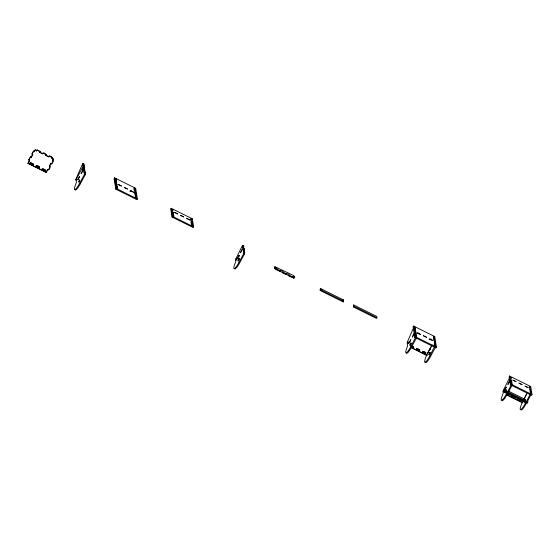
<?xml version="1.0" encoding="UTF-8"?>
<svg xmlns="http://www.w3.org/2000/svg" width="560" height="560" viewBox="0 0 560 560"><rect width="100%" height="100%" fill="white"/><g stroke="black" fill="none" stroke-linecap="round" stroke-linejoin="round"><path stroke-width="0.84" d="M84.763 173.796L79.618 183.372A11.221 1.715 -63.6 0 1 76.615 188.076L75.817 189.014A11.221 1.715 -63.6 0 1 74.487 189.385L74.459 188.678A11.221 1.715 -63.6 0 1 76.405 182.581L75.887 179.326L81.872 165.368L82.663 163.891L83.419 164.269M234.605 268.471L234.857 269.059L235.312 268.933L236.74 267.456A11.221 1.715 -63.6 0 0 239.743 262.752L244.489 253.911L244.678 251.867L243.922 251.496L243.733 253.533L238.987 262.374A11.221 1.715 -63.6 0 1 235.984 267.078L235.186 268.016A11.221 1.715 -63.6 0 1 233.856 268.387L233.835 267.68A11.221 1.715 -63.6 0 1 235.774 261.59L235.466 259.637L242.452 245.504L243.208 245.875M509.509 377.888L502.894 391.272L503.209 393.225A11.221 1.715 -63.6 0 0 501.263 399.322L501.291 400.029A11.221 1.715 -63.6 0 0 502.621 399.658L503.419 398.72A11.221 1.715 -63.6 0 0 506.415 394.016L511.161 385.175M50.127 166.887C48.776 165.165 51.205 168.77 48.545 169.834L47.789 169.463L46.2 172.41L28.035 163.401L29.617 160.454L28.826 159.859L30.408 156.912L31.199 157.507L30.408 156.912M31.199 157.507L32.781 154.56L31.99 153.965L33.572 151.018L34.335 151.396L35.126 149.919L36.673 150.885L35.126 149.919M28.861 160.076L30.443 157.129M32.025 154.182L33.572 151.018M28.035 163.401L29.582 160.237L28.826 159.859M31.164 157.29L32.746 154.343L31.99 153.965M35.161 150.136L34.37 151.613L33.607 151.235M30.303 162.463L29.911 163.198L32.97 164.913L29.946 163.415L30.338 162.68L33.369 164.178L32.97 164.913M36.638 150.668L37.037 149.933L40.061 151.438L39.704 152.39L42.728 153.888C42.686 151.753 47.306 154.042 45.759 155.393L48.783 156.891C48.748 154.756 53.361 157.045 51.814 158.396L53.326 159.145L52.535 160.615L53.291 160.993L51.709 163.94L50.918 163.345L51.709 163.94M36.673 150.885L37.037 149.933M32.935 164.696L33.334 163.961M39.704 152.39L40.061 151.438M36.365 165.466L35.966 166.201L39.032 167.916L36.001 166.418C35.959 164.283 40.579 166.565 39.032 167.916M43.092 152.936L42.693 153.671L39.669 152.173M38.997 167.699L39.389 166.964M45.759 155.393L46.116 154.434M48.783 156.891L49.147 155.939M42.056 169.421L42.455 168.679L45.479 170.184L45.087 170.919L42.021 169.204L45.087 170.919M45.052 170.702L45.444 169.967L43.176 168.84M52.171 157.437L51.779 158.179L53.326 159.145M46.2 172.41L47.754 169.246L48.545 169.834M49.728 165.557L50.918 163.345M52.535 160.615L53.291 158.928M49.371 166.509L50.953 163.562M48.51 169.617L50.092 166.67M51.674 163.723L53.256 160.776L52.5 160.398M83.125 163.59L83.013 166.061L83.405 165.326L84.161 165.704L83.769 166.439L83.881 163.968L83.125 163.59L82.733 164.325L82.663 163.891M83.489 164.703L83.881 163.968M75.957 179.76L83.475 165.76M83.685 167.062L83.601 169.757L84.357 170.128L84.441 167.44L83.685 167.062L83.286 167.804L83.405 165.326M82.425 168.84L83.216 167.37M82.565 169.708L83.755 167.496M84.161 165.704L83.909 167.307L83.146 166.936M82.705 170.576L81.158 173.74L82.74 170.793L82.285 167.972M83.601 169.757L83.993 169.015L83.881 171.493L84.273 170.751L85.029 171.129L84.917 173.6L85.309 172.865L84.553 172.494L84.154 173.229L84.273 170.751M84.357 170.128L84.756 169.393L83.426 168.672M78.729 181.363L79.597 179.739L79.737 180.607L78.869 182.231L78.729 181.363L79.485 181.734M84.756 169.393L84.497 170.996L83.741 170.625M75.236 189.469L75.243 189.756A11.221 1.715 -63.6 0 0 76.573 189.385L77.371 188.454A11.221 1.715 -63.6 0 0 80.374 183.75L85.12 174.902L84.364 174.531L84.553 172.494M85.12 174.902L85.309 172.865M114.492 177.807L114.093 178.542L115.801 189.182L136.997 199.689L137.389 198.954L135.688 188.314L114.492 177.807L116.193 188.44L115.801 189.182M115.318 178.619L114.919 179.354L115.682 179.725L116.074 178.99L115.318 178.619L115.059 180.222M115.199 181.09L115.598 180.355L116.354 180.726L116.494 181.594L115.738 181.223L115.598 180.355M115.955 181.468L116.354 180.726M115.871 182.091L115.479 182.826L116.235 183.204L116.634 182.462L115.871 182.091L115.619 183.694M116.55 185.157L116.942 184.415L116.186 184.044L116.326 184.912L117.082 185.283L116.942 184.415M116.466 185.78L116.067 186.515L116.83 186.893L117.222 186.151L116.466 185.78L116.606 186.648L117.362 187.026L117.222 186.151M116.137 186.949L116.536 186.214M117.103 188.629L117.502 187.894L116.746 187.516L116.886 188.384L117.642 188.762L117.502 187.894M130.074 191.261L130.466 190.519L133.532 192.241L130.466 190.519M130.109 191.478L130.501 190.736M133.987 189.602L134.246 187.999L135.002 188.37L135.142 189.238L134.386 188.867M135.002 188.37L134.603 189.112L133.847 188.734M134.519 189.735L134.127 190.47L134.883 190.848L135.282 190.113L134.519 189.735L134.659 190.603L135.415 190.981L135.282 190.113M135.296 189.049L135.688 188.314M134.54 193.074L134.799 191.471L135.555 191.849L135.695 192.717L134.939 192.339M135.555 191.849L135.163 192.584L134.407 192.206M135.114 193.424L134.715 194.159L135.471 194.537L135.87 193.802L135.114 193.424L135.254 194.292L136.01 194.67L135.87 193.802M136.15 195.538L136.29 196.406L135.527 196.028L135.394 195.16L136.15 195.538L135.751 196.273L134.995 195.895M135.667 196.896L135.275 197.638L136.031 198.009L136.423 197.274L135.667 196.896L135.807 197.764L136.563 198.142L136.171 198.877L135.415 198.506M171.143 208.285L170.744 209.027L172.032 217.056L193.228 227.563L193.627 226.828L192.339 218.792L171.143 208.285L172.424 216.321L172.032 217.056M172.039 209.531L171.64 210.266L172.396 210.644L172.795 209.909L172.039 209.531L171.78 211.134M172.417 211.918L172.025 212.653L172.781 213.031L173.173 212.296L172.417 211.918L172.557 212.786L173.313 213.164L173.173 212.296M173.061 214.767L173.453 214.032L172.697 213.654L172.837 214.522L173.593 214.9L173.201 215.635M172.977 215.39L172.578 216.125L173.334 216.503L173.733 215.768L172.977 215.39L173.117 216.258L173.873 216.636L173.733 215.768M190.96 218.911L190.568 219.646L191.324 220.024L191.723 219.289L190.96 218.911L190.708 220.521M191.94 219.534L192.339 218.792M191.086 222.908L191.345 221.298L192.101 221.676L192.241 222.544L191.485 222.166M192.101 221.676L191.709 222.411L190.946 222.04M191.625 223.034L191.226 223.776L191.982 224.147L192.381 223.412L191.625 223.034L191.366 224.644M192.052 224.581L192.451 223.846M192.661 225.148L192.794 226.016L192.038 225.645L191.898 224.77L192.661 225.148L192.262 225.883L191.506 225.512M242.984 245.637L242.725 247.24L243.481 247.611L243.74 246.008L242.984 245.637L242.585 246.372L242.452 245.504M235.928 259.329L236.327 258.594L236.068 260.197L235.928 259.329L236.684 259.707M243.348 246.743L243.74 246.008M238.91 255.479C235.788 263.34 237.979 254.177 239.666 255.85M243.369 248.024L243.11 249.627L243.866 250.005L244.125 248.395L243.369 248.024L242.97 248.759L242.725 247.24M243.726 249.137L244.125 248.395M239.379 259.196L238.196 261.31L237.986 260.001L238.938 258.23L239.694 258.608M243.642 249.76L243.39 251.363L244.146 251.741L244.398 250.131L243.642 249.76L243.25 250.495L243.11 249.627M244.006 250.873L244.398 250.131M243.922 251.496L243.523 252.231L243.39 251.363M244.286 252.609L244.678 251.867M294.749 277.291L293.993 276.913L293.594 277.648L294.35 278.026L294.749 277.291L293.783 275.611L274.925 266.665L274.666 268.268L275.492 269.08L280.07 271.544C280.035 269.409 284.648 271.698 283.101 273.049L286.125 274.547C286.09 272.412 290.703 274.701 289.156 276.052L292.187 277.55L292.544 276.598L294.063 277.347L293.664 278.082L292.152 277.333L292.544 276.598M274.666 268.268L274.925 266.665M275.429 268.646L275.821 267.911L275.065 267.533M275.492 269.08L275.821 267.911M277.011 269.829L277.403 269.094L275.891 268.345M277.046 270.046L277.403 269.094M280.07 271.544L280.434 270.592M283.101 273.049L283.458 272.097M286.125 274.547L286.489 273.595M289.156 276.052L289.52 275.1M294.21 277.158L294.609 276.423M320.397 288.47L320.215 290.514L343.224 301.924L343.623 301.182L343.413 299.88L320.397 288.47L320.215 290.514M321.37 289.751L320.978 290.493L320.53 289.87M321.286 290.248L321.678 289.506L320.922 289.135L321.748 289.94L321.356 290.682M341.873 300.454L342.272 299.712L343.098 300.524L342.272 299.712M343.028 300.09L342.699 301.259L341.943 300.888M342.699 301.259L343.413 299.88M353.71 304.983L353.521 307.027L376.537 318.43L376.929 317.695L376.719 316.393L353.71 304.983L353.521 307.027M413.154 326.795L413.546 326.06L434.742 336.567L436.45 347.2L436.051 347.935L414.855 337.428L413.154 326.795L413.91 327.166M408.079 342.076L407.82 343.686L408.079 342.076L408.835 342.454M414.673 331.947L414.932 330.337L415.688 330.715L415.828 331.583L415.072 331.205M410.872 345.877L410.116 345.506L409.976 344.638L410.844 343.014L411.607 343.392M410.116 345.506L410.984 343.882L410.844 343.014M414.855 337.428L415.254 336.693L413.546 326.06M417.046 333.718C417.2 330.638 424.564 337.561 417.445 332.983M416.024 336.007L416.276 334.404L415.52 334.026L415.66 334.901L416.416 335.272M413.875 329.021L413.119 328.643L407.134 342.601L407.652 345.856A11.221 1.715 -63.6 0 0 405.706 351.953L405.734 352.66A11.221 1.715 -63.6 0 0 407.064 352.289L407.862 351.351A11.221 1.715 -63.6 0 0 410.865 346.647L415.541 337.372M416.696 337.008L415.94 336.637L415.8 335.769L416.556 336.14L416.367 338.184L411.621 347.025A11.221 1.715 -63.6 0 1 408.618 351.729L407.82 352.66A11.221 1.715 -63.6 0 1 406.49 353.031M411.075 346.626L413.35 347.746L413.707 346.794M413.35 347.746L413.742 347.011L412.23 346.262M416.738 348.299L416.339 349.034L419.405 350.749L416.374 349.251L416.738 348.299L419.769 349.797L419.37 350.532M419.405 350.749L419.804 350.014L416.773 348.516M422.793 351.302L422.401 352.037L425.46 353.752L422.436 352.254C422.394 350.119 427.007 352.408 425.46 353.752M429.163 339.724C429.31 336.637 436.681 343.56 429.555 338.989M425.425 353.535L425.824 352.8M434.35 337.302L434.742 336.567M434.077 339.962L434.336 338.359L433.58 337.988L433.72 338.856L434.476 339.227M426.944 354.284L431.326 346.402M434.469 346.752L429.786 356.027A11.221 1.715 -63.6 0 1 426.79 360.731L425.992 361.669A11.221 1.715 -63.6 0 1 424.662 362.04L424.634 361.333A11.221 1.715 -63.6 0 1 426.58 355.243L432.124 344.925M429.772 352.394L429.912 353.269L429.044 354.886L428.904 354.018L429.772 352.394L430.528 352.772M434.189 345.016L434.448 343.413L435.204 343.784L435.344 344.652L434.588 344.281M425.411 362.124L425.418 362.418A11.221 1.715 -63.6 0 0 426.748 362.047L427.546 361.109A11.221 1.715 -63.6 0 0 430.549 356.405L435.295 347.564M509.516 376.026L509.124 376.768L510.405 384.797L531.601 395.304L532 394.569L530.712 386.54L509.516 376.026L510.804 384.062L510.405 384.797M503.832 390.677L504.623 389.2L506.156 389.963M504.756 390.061L506.338 387.114L504.791 390.278M505.708 392.805L504.042 391.979L504.833 390.502L504.623 389.2M510.538 381.269L510.797 379.659L511.553 380.037L511.693 380.905L510.937 380.527M510.818 383.005L511.077 381.395L511.833 381.773L511.973 382.641L511.21 382.263M505.631 392.952L506.576 391.181L506.366 389.872M511.098 384.741L511.35 383.131L512.106 383.509L512.246 384.377L511.49 383.999M502.033 400.113L502.292 400.701L502.74 400.575L504.175 399.098A11.221 1.715 -63.6 0 0 507.171 394.394L511.924 385.546M512.323 395.878L511.931 396.62L514.955 398.118L515.354 397.383M522.494 401.653L522.886 400.918M524.076 398.706L525.301 396.711M525.658 395.759L526.449 394.289M530.089 394.555L525.343 403.396A11.221 1.715 -63.6 0 1 522.34 408.1L521.542 409.038A11.221 1.715 -63.6 0 1 520.212 409.409L520.184 408.702A11.221 1.715 -63.6 0 1 522.13 402.612L522.921 401.135M523.712 399.665L526.848 393.547M529.837 388.633L530.096 387.03L529.34 386.652L529.48 387.52L530.236 387.898M525.098 399.623L525.294 399.252L525.504 400.561L524.552 402.332M530.019 394.121L530.278 392.518L531.034 392.889L531.174 393.757L530.418 393.386M520.968 409.787L521.661 409.955L523.096 408.478A11.221 1.715 -63.6 0 0 526.099 403.774L530.845 394.933M527.45 402.647L527.639 400.61L527.849 401.912L527.058 403.389L525.945 402.836M115.458 179.487L116.214 179.858L116.074 178.99M83.265 164.458L84.021 164.836M82.873 165.193L83.629 165.571M83.545 166.194L84.301 166.572M172.179 210.399L172.935 210.777L172.795 209.909M191.1 219.779L191.856 220.157L191.723 219.289M116.011 182.959L116.774 183.33L116.634 182.462M243.124 246.505L243.88 246.876M83.825 167.93L84.581 168.308M84.133 169.883L84.896 170.261M243.502 248.892L244.265 249.263M191.765 223.902L192.521 224.28L192.381 223.412M84.413 171.626L85.169 171.997M243.782 250.628L244.538 250.999M84.021 172.361L84.777 172.732M116.193 188.44L137.389 198.954M172.424 216.321L193.627 226.828M320.607 289.779L343.623 301.182M353.92 306.285L376.929 317.695M415.254 336.693L436.45 347.2M510.804 384.062L532 394.569M84.693 173.362L85.449 173.733M172.718 217L173.474 217.371M191.646 226.38L192.402 226.751M244.062 252.364L244.818 252.735M37.072 150.15L40.096 151.655M43.127 153.153L46.151 154.651M49.182 156.156L52.206 157.654M277.438 269.311L280.469 270.809M283.493 272.314L286.524 273.812M289.555 275.317L292.579 276.815M84.294 174.097L85.05 174.468M243.663 253.099L244.419 253.477M45.724 155.176L48.748 156.674M280.035 271.327L283.066 272.832M286.097 274.33L289.121 275.835M243.733 253.533L244.489 253.911M430.5 349.72L429.709 349.132M238.945 255.696L239.701 256.067M508.459 391.104L525.336 399.469M428.918 352.667L428.127 352.079M506.576 391.181L507.332 391.559M429.912 353.269L430.668 353.64M504.833 390.502L507.255 391.706M508.011 392.077L525.427 400.708M526.736 401.359L527.849 401.912M407.68 342.818L408.436 343.189M506.863 392.441L504.434 391.244L504.231 389.935M507.619 392.819L525.784 401.821M504.651 391.475L503.895 391.104L503.496 391.839L503.755 390.236L504.042 391.979M409.976 344.638L410.732 345.009M428.904 354.018L429.66 354.396M75.887 179.326L76.643 179.704M504.427 391.769L504.875 392.392M237.986 260.001L238.742 260.379M422.828 351.519L425.859 353.017M507.024 393.253L509.299 394.38L508.9 395.115L507.388 394.366M513.079 396.256L514.598 397.005M507.22 393.554L524.636 402.185M411.04 346.409L413.315 347.529M235.466 259.637L236.222 260.008M410.865 346.647L411.621 347.025M429.786 356.027L430.549 356.405M506.415 394.016L507.171 394.394M525.343 403.396L526.099 403.774M411.404 347.522L426.58 355.243M507.71 395.262L521.339 402.017M410.683 347.361L427.336 355.614M506.233 394.73L522.886 402.983M79.618 183.372L80.374 183.75M238.987 262.374L239.743 262.752M31.066 162.834L32.578 163.583M36.4 165.683L39.424 167.181M28 163.184L46.172 172.193M343.014 300.622L343.224 301.924M321.678 289.506L321.748 289.94M293.993 276.913L294.063 277.347M293.594 277.648L293.664 278.082M238.938 258.23L239.148 259.546M173.453 214.032L173.593 214.9M136.423 197.274L136.563 198.142M76.832 178.801L76.573 180.411L76.832 178.801M79.541 176.47L77.987 179.634L79.541 176.47M242.074 249.578L240.527 252.749L242.074 249.578M410.788 339.745L409.234 342.909L410.788 339.745M413.952 333.851L412.405 337.015L413.952 333.851M509.502 381.22L507.955 384.384L509.502 381.22M518.378 398.881L517.986 399.623L521.01 401.121L521.409 400.386L518.378 398.881M415.128 327.243L414.372 326.865L414.512 327.733L415.268 328.111L415.128 327.243M434.056 336.623L433.3 336.245L433.44 337.113L434.196 337.491L434.056 336.623M415.408 328.979L414.652 328.601L414.792 329.469L415.548 329.847L415.408 328.979M511.168 377.65L510.412 377.272L510.552 378.14L511.308 378.518L511.168 377.65M434.616 340.095L433.853 339.724L433.993 340.592L434.749 340.963L434.616 340.095M121.38 186.018L118.356 184.52L121.38 186.018M127.442 189.021L124.411 187.516L127.442 189.021M177.611 213.892L174.587 212.394L177.611 213.892M183.673 216.895L180.642 215.397L183.673 216.895M189.728 219.898L186.697 218.4L189.728 219.898M426.496 337.274L423.465 335.769L426.496 337.274M515.991 381.633L512.96 380.135L515.991 381.633M522.046 384.636L519.015 383.138L522.046 384.636M528.101 387.639L525.077 386.141L528.101 387.639M416.003 332.668L415.24 332.29L415.38 333.158L416.136 333.536L416.003 332.668M434.924 342.048L434.168 341.677L434.308 342.545L435.064 342.916L434.924 342.048M530.481 389.417L529.718 389.046L529.858 389.914L530.614 390.285L530.481 389.417M530.754 391.153L529.998 390.782L530.138 391.65L530.894 392.021L530.754 391.153M435.484 345.52L434.728 345.149L434.861 346.017L435.624 346.395L435.484 345.52M505.904 390.236L505.148 389.858L505.974 390.67L505.904 390.236"/></g></svg>
